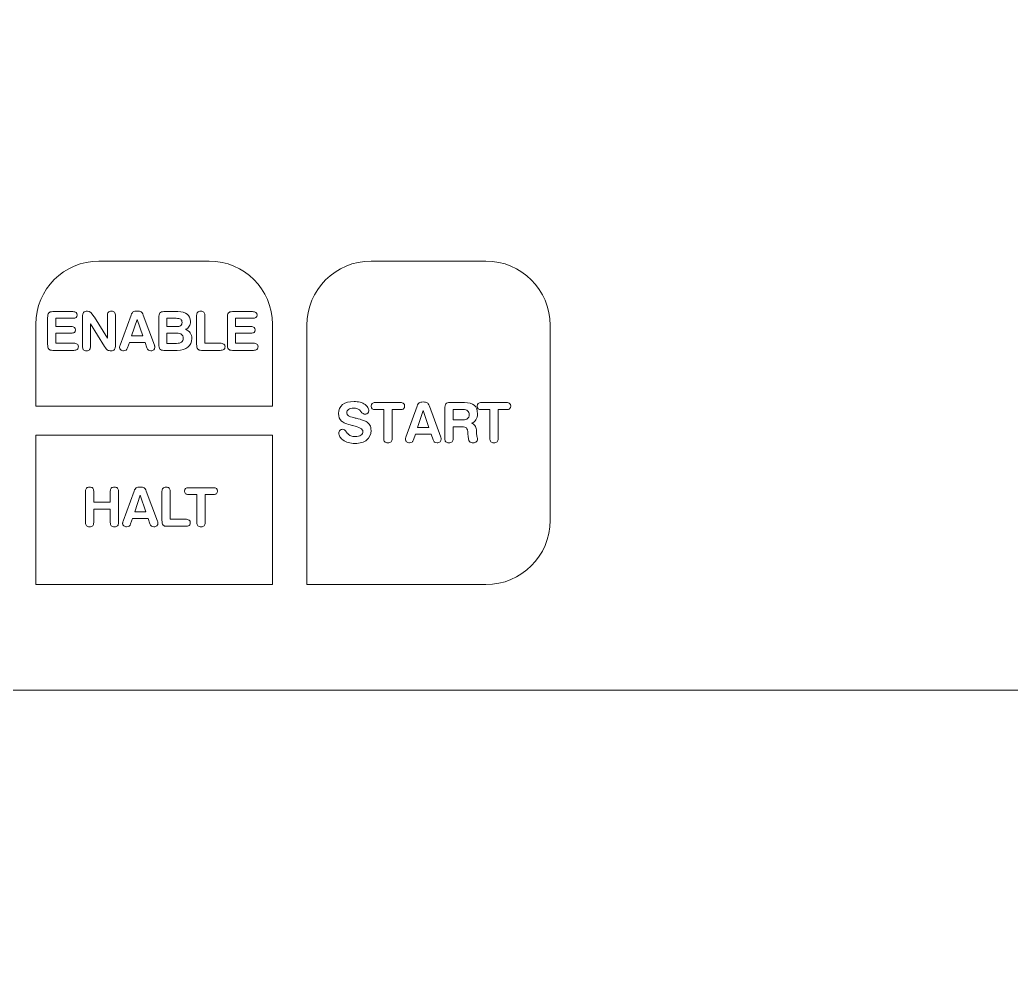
# Model space of a CAD drawing. Extents: x 727 to 1193, y 439 to 641.
# Drawn here: x 1089 to 1141.2, y 439.4 to 489.7 of the extents above; entities that cross this region are included whole.
import ezdxf

# ---------------------------------------------------------------- set-up
doc = ezdxf.new("R2010")
doc.units = 0
doc.header["$MEASUREMENT"] = 0
doc.layers.add('Layer 1 copy', color=7, linetype='Continuous', lineweight=0)

msp = doc.modelspace()

# ---------------------------------------------------------------- linework, layer by layer
at = {"layer": 'Layer 1 copy', "color": 5, "lineweight": 0}
for points in [[(727.458, 439.414), (745.089, 439.414), (745.089, 454.414), (1174.828, 454.414), (1174.828, 439.414), (1192.542, 439.414), (1192.542, 618.501), (1170.326, 640.586), (749.221, 640.586), (727.458, 618.823)], [(1095.16, 473.938), (1094.866, 473.07), (1095.455, 473.07)], [(1110.229, 469.142), (1109.932, 468.249), (1110.527, 468.249)], [(1102.283, 459.974), (1089.82, 459.974), (1089.82, 467.843), (1102.283, 467.843)], [(1095.32, 464.675), (1095.029, 463.806), (1095.616, 463.806)]]:
    msp.add_lwpolyline(points, close=True, dxfattribs=at)
at = {"layer": 'Layer 1 copy', "color": 7, "lineweight": 0}
msp.add_lwpolyline([(727.458, 439.414), (745.089, 439.414), (745.089, 454.414), (1174.828, 454.414), (1174.828, 439.414), (1192.542, 439.414), (1192.542, 618.501), (1170.326, 640.586), (749.221, 640.586), (727.458, 618.823)], close=True, dxfattribs=at)
at = {"layer": 'Layer 1 copy', "color": 5, "lineweight": 0}
for points, knots in [([(1102.283, 469.37), (1102.283, 469.37), (1089.82, 469.37), (1089.82, 469.37), (1089.82, 469.37), (1089.82, 473.684), (1089.82, 473.684), (1089.82, 475.519), (1091.307, 477.007), (1093.142, 477.007), (1093.142, 477.007), (1098.96, 477.007), (1098.96, 477.007), (1100.795, 477.007), (1102.283, 475.519), (1102.283, 473.684), (1102.283, 473.684), (1102.283, 469.37), (1102.283, 469.37)], [0, 0, 0, 0, 1, 1, 1, 2, 2, 2, 3, 3, 3, 4, 4, 4, 5, 5, 5, 6, 6, 6, 6]), ([(1104.095, 459.974), (1104.095, 459.974), (1113.528, 459.974), (1113.528, 459.974), (1115.395, 459.974), (1116.908, 461.487), (1116.908, 463.354), (1116.908, 463.354), (1116.908, 473.626), (1116.908, 473.626), (1116.908, 475.493), (1115.395, 477.007), (1113.528, 477.007), (1113.528, 477.007), (1107.475, 477.007), (1107.475, 477.007), (1105.608, 477.007), (1104.095, 475.493), (1104.095, 473.626), (1104.095, 473.626), (1104.095, 459.974), (1104.095, 459.974)], [0, 0, 0, 0, 1, 1, 1, 2, 2, 2, 3, 3, 3, 4, 4, 4, 5, 5, 5, 6, 6, 6, 7, 7, 7, 7]), ([(1091.826, 472.682), (1091.904, 472.682), (1091.963, 472.669), (1092.002, 472.634), (1092.041, 472.606), (1092.061, 472.56), (1092.061, 472.495), (1092.061, 472.437), (1092.041, 472.389), (1092, 472.356), (1091.961, 472.326), (1091.902, 472.308), (1091.826, 472.308), (1091.826, 472.308), (1090.71, 472.308), (1090.71, 472.308), (1090.61, 472.308), (1090.541, 472.33), (1090.504, 472.374), (1090.464, 472.421), (1090.445, 472.506), (1090.445, 472.629), (1090.445, 472.629), (1090.445, 474.024), (1090.445, 474.024), (1090.445, 474.153), (1090.464, 474.234), (1090.504, 474.278), (1090.541, 474.323), (1090.61, 474.345), (1090.71, 474.345), (1090.71, 474.345), (1091.77, 474.345), (1091.77, 474.345), (1091.848, 474.345), (1091.907, 474.33), (1091.946, 474.299), (1091.985, 474.272), (1092.004, 474.228), (1092.004, 474.165), (1092.004, 474.111), (1091.985, 474.065), (1091.946, 474.039), (1091.907, 474.007), (1091.848, 473.994), (1091.77, 473.994), (1091.77, 473.994), (1090.875, 473.994), (1090.875, 473.994), (1090.875, 473.994), (1090.875, 473.557), (1090.875, 473.557), (1090.875, 473.557), (1091.679, 473.557), (1091.679, 473.557), (1091.756, 473.557), (1091.815, 473.542), (1091.852, 473.513), (1091.892, 473.485), (1091.911, 473.44), (1091.911, 473.382), (1091.911, 473.324), (1091.892, 473.283), (1091.852, 473.255), (1091.813, 473.225), (1091.755, 473.209), (1091.679, 473.209), (1091.679, 473.209), (1090.875, 473.209), (1090.875, 473.209), (1090.875, 473.209), (1090.875, 472.682), (1090.875, 472.682), (1090.875, 472.682), (1091.826, 472.682), (1091.826, 472.682)], [0, 0, 0, 0, 1, 1, 1, 2, 2, 2, 3, 3, 3, 4, 4, 4, 5, 5, 5, 6, 6, 6, 7, 7, 7, 8, 8, 8, 9, 9, 9, 10, 10, 10, 11, 11, 11, 12, 12, 12, 13, 13, 13, 14, 14, 14, 15, 15, 15, 16, 16, 16, 17, 17, 17, 18, 18, 18, 19, 19, 19, 20, 20, 20, 21, 21, 21, 22, 22, 22, 23, 23, 23, 24, 24, 24, 25, 25, 25, 25]), ([(1092.706, 472.534), (1092.706, 472.447), (1092.688, 472.384), (1092.654, 472.345), (1092.619, 472.304), (1092.565, 472.282), (1092.491, 472.282), (1092.417, 472.282), (1092.362, 472.304), (1092.328, 472.345), (1092.295, 472.382), (1092.278, 472.445), (1092.278, 472.534), (1092.278, 472.534), (1092.278, 474.057), (1092.278, 474.057), (1092.278, 474.181), (1092.297, 474.26), (1092.335, 474.306), (1092.374, 474.352), (1092.443, 474.376), (1092.541, 474.376), (1092.656, 474.376), (1092.769, 474.28), (1092.884, 474.098), (1092.895, 474.081), (1092.901, 474.067), (1092.906, 474.061), (1092.906, 474.061), (1093.589, 472.949), (1093.589, 472.949), (1093.589, 472.949), (1093.589, 474.126), (1093.589, 474.126), (1093.589, 474.208), (1093.607, 474.274), (1093.642, 474.315), (1093.677, 474.354), (1093.733, 474.376), (1093.805, 474.376), (1093.879, 474.376), (1093.933, 474.354), (1093.968, 474.315), (1094.003, 474.274), (1094.02, 474.211), (1094.02, 474.126), (1094.02, 474.126), (1094.02, 472.599), (1094.02, 472.599), (1094.02, 472.482), (1094.003, 472.398), (1093.965, 472.352), (1093.933, 472.306), (1093.872, 472.284), (1093.785, 472.284), (1093.707, 472.284), (1093.648, 472.3), (1093.603, 472.324), (1093.559, 472.35), (1093.507, 472.413), (1093.444, 472.513), (1093.444, 472.513), (1092.706, 473.711), (1092.706, 473.711), (1092.706, 473.711), (1092.706, 472.534), (1092.706, 472.534)], [0, 0, 0, 0, 1, 1, 1, 2, 2, 2, 3, 3, 3, 4, 4, 4, 5, 5, 5, 6, 6, 6, 7, 7, 7, 8, 8, 8, 9, 9, 9, 10, 10, 10, 11, 11, 11, 12, 12, 12, 13, 13, 13, 14, 14, 14, 15, 15, 15, 16, 16, 16, 17, 17, 17, 18, 18, 18, 19, 19, 19, 20, 20, 20, 21, 21, 21, 22, 22, 22, 22]), ([(1094.656, 472.439), (1094.638, 472.384), (1094.612, 472.348), (1094.578, 472.324), (1094.543, 472.298), (1094.499, 472.282), (1094.443, 472.282), (1094.382, 472.282), (1094.332, 472.302), (1094.291, 472.332), (1094.254, 472.369), (1094.235, 472.415), (1094.235, 472.467), (1094.235, 472.487), (1094.236, 472.506), (1094.239, 472.521), (1094.243, 472.538), (1094.25, 472.558), (1094.256, 472.578), (1094.256, 472.578), (1094.84, 474.158), (1094.84, 474.158), (1094.873, 474.25), (1094.91, 474.311), (1094.951, 474.335), (1094.993, 474.363), (1095.062, 474.373), (1095.16, 474.373), (1095.253, 474.373), (1095.321, 474.363), (1095.362, 474.339), (1095.403, 474.313), (1095.442, 474.254), (1095.477, 474.163), (1095.477, 474.163), (1096.072, 472.578), (1096.072, 472.578), (1096.078, 472.558), (1096.085, 472.538), (1096.087, 472.521), (1096.091, 472.506), (1096.093, 472.489), (1096.093, 472.467), (1096.093, 472.415), (1096.074, 472.371), (1096.035, 472.334), (1095.994, 472.302), (1095.944, 472.282), (1095.88, 472.282), (1095.826, 472.282), (1095.783, 472.298), (1095.748, 472.321), (1095.716, 472.345), (1095.69, 472.382), (1095.672, 472.437), (1095.672, 472.437), (1095.572, 472.727), (1095.572, 472.727), (1095.572, 472.727), (1094.754, 472.727), (1094.754, 472.727), (1094.754, 472.727), (1094.656, 472.437), (1094.656, 472.437), (1094.656, 472.437), (1094.656, 472.439), (1094.656, 472.439)], [0, 0, 0, 0, 1, 1, 1, 2, 2, 2, 3, 3, 3, 4, 4, 4, 5, 5, 5, 6, 6, 6, 7, 7, 7, 8, 8, 8, 9, 9, 9, 10, 10, 10, 11, 11, 11, 12, 12, 12, 13, 13, 13, 14, 14, 14, 15, 15, 15, 16, 16, 16, 17, 17, 17, 18, 18, 18, 19, 19, 19, 20, 20, 20, 21, 21, 21, 22, 22, 22, 22]), ([(1096.567, 472.308), (1096.467, 472.308), (1096.4, 472.33), (1096.361, 472.374), (1096.321, 472.421), (1096.304, 472.506), (1096.304, 472.629), (1096.304, 472.629), (1096.304, 474.024), (1096.304, 474.024), (1096.304, 474.152), (1096.321, 474.234), (1096.361, 474.278), (1096.4, 474.323), (1096.467, 474.345), (1096.567, 474.345), (1096.567, 474.345), (1097.299, 474.345), (1097.299, 474.345), (1097.516, 474.345), (1097.679, 474.302), (1097.792, 474.213), (1097.907, 474.128), (1097.964, 473.998), (1097.964, 473.833), (1097.964, 473.726), (1097.942, 473.642), (1097.9, 473.572), (1097.859, 473.505), (1097.794, 473.448), (1097.711, 473.414), (1097.82, 473.371), (1097.9, 473.307), (1097.955, 473.229), (1098.009, 473.146), (1098.037, 473.049), (1098.037, 472.93), (1098.037, 472.732), (1097.97, 472.58), (1097.835, 472.469), (1097.703, 472.365), (1097.512, 472.308), (1097.267, 472.308), (1097.267, 472.308), (1096.567, 472.308), (1096.567, 472.308)], [0, 0, 0, 0, 1, 1, 1, 2, 2, 2, 3, 3, 3, 4, 4, 4, 5, 5, 5, 6, 6, 6, 7, 7, 7, 8, 8, 8, 9, 9, 9, 10, 10, 10, 11, 11, 11, 12, 12, 12, 13, 13, 13, 14, 14, 14, 15, 15, 15, 15]), ([(1098.554, 472.308), (1098.454, 472.308), (1098.387, 472.33), (1098.348, 472.374), (1098.309, 472.421), (1098.291, 472.506), (1098.291, 472.629), (1098.291, 472.629), (1098.291, 474.152), (1098.291, 474.152), (1098.291, 474.222), (1098.309, 474.276), (1098.346, 474.317), (1098.385, 474.355), (1098.439, 474.373), (1098.506, 474.373), (1098.58, 474.373), (1098.635, 474.355), (1098.671, 474.319), (1098.706, 474.28), (1098.726, 474.226), (1098.726, 474.152), (1098.726, 474.152), (1098.726, 472.682), (1098.726, 472.682), (1098.726, 472.682), (1099.525, 472.682), (1099.525, 472.682), (1099.608, 472.682), (1099.673, 472.669), (1099.716, 472.634), (1099.762, 472.606), (1099.786, 472.56), (1099.786, 472.499), (1099.786, 472.433), (1099.764, 472.384), (1099.725, 472.354), (1099.683, 472.326), (1099.616, 472.308), (1099.525, 472.308), (1099.525, 472.308), (1098.554, 472.308), (1098.554, 472.308)], [0, 0, 0, 0, 1, 1, 1, 2, 2, 2, 3, 3, 3, 4, 4, 4, 5, 5, 5, 6, 6, 6, 7, 7, 7, 8, 8, 8, 9, 9, 9, 10, 10, 10, 11, 11, 11, 12, 12, 12, 13, 13, 13, 14, 14, 14, 14]), ([(1101.29, 472.682), (1101.369, 472.682), (1101.427, 472.669), (1101.466, 472.634), (1101.506, 472.606), (1101.525, 472.56), (1101.525, 472.495), (1101.525, 472.437), (1101.506, 472.389), (1101.466, 472.356), (1101.425, 472.326), (1101.369, 472.308), (1101.29, 472.308), (1101.29, 472.308), (1100.174, 472.308), (1100.174, 472.308), (1100.074, 472.308), (1100.004, 472.33), (1099.968, 472.374), (1099.929, 472.421), (1099.909, 472.506), (1099.909, 472.629), (1099.909, 472.629), (1099.909, 474.024), (1099.909, 474.024), (1099.909, 474.153), (1099.929, 474.234), (1099.968, 474.278), (1100.004, 474.323), (1100.074, 474.345), (1100.174, 474.345), (1100.174, 474.345), (1101.234, 474.345), (1101.234, 474.345), (1101.312, 474.345), (1101.37, 474.33), (1101.41, 474.299), (1101.449, 474.272), (1101.471, 474.228), (1101.471, 474.165), (1101.471, 474.111), (1101.449, 474.065), (1101.41, 474.039), (1101.37, 474.007), (1101.312, 473.994), (1101.234, 473.994), (1101.234, 473.994), (1100.339, 473.994), (1100.339, 473.994), (1100.339, 473.994), (1100.339, 473.557), (1100.339, 473.557), (1100.339, 473.557), (1101.145, 473.557), (1101.145, 473.557), (1101.221, 473.557), (1101.279, 473.542), (1101.317, 473.513), (1101.358, 473.485), (1101.377, 473.44), (1101.377, 473.382), (1101.377, 473.324), (1101.355, 473.283), (1101.317, 473.255), (1101.277, 473.225), (1101.219, 473.209), (1101.145, 473.209), (1101.145, 473.209), (1100.339, 473.209), (1100.339, 473.209), (1100.339, 473.209), (1100.339, 472.682), (1100.339, 472.682), (1100.339, 472.682), (1101.29, 472.682), (1101.29, 472.682)], [0, 0, 0, 0, 1, 1, 1, 2, 2, 2, 3, 3, 3, 4, 4, 4, 5, 5, 5, 6, 6, 6, 7, 7, 7, 8, 8, 8, 9, 9, 9, 10, 10, 10, 11, 11, 11, 12, 12, 12, 13, 13, 13, 14, 14, 14, 15, 15, 15, 16, 16, 16, 17, 17, 17, 18, 18, 18, 19, 19, 19, 20, 20, 20, 21, 21, 21, 22, 22, 22, 23, 23, 23, 24, 24, 24, 25, 25, 25, 25]), ([(1096.719, 473.994), (1096.719, 473.994), (1096.719, 473.557), (1096.719, 473.557), (1096.719, 473.557), (1097.217, 473.557), (1097.217, 473.557), (1097.323, 473.557), (1097.401, 473.577), (1097.451, 473.609), (1097.501, 473.649), (1097.525, 473.702), (1097.525, 473.781), (1097.525, 473.855), (1097.501, 473.906), (1097.453, 473.944), (1097.406, 473.974), (1097.325, 473.994), (1097.212, 473.994), (1097.212, 473.994), (1096.719, 473.994), (1096.719, 473.994)], [0, 0, 0, 0, 1, 1, 1, 2, 2, 2, 3, 3, 3, 4, 4, 4, 5, 5, 5, 6, 6, 6, 7, 7, 7, 7]), ([(1096.719, 473.209), (1096.719, 473.209), (1096.719, 472.676), (1096.719, 472.676), (1096.719, 472.676), (1097.234, 472.676), (1097.234, 472.676), (1097.356, 472.676), (1097.445, 472.699), (1097.501, 472.743), (1097.555, 472.784), (1097.584, 472.851), (1097.584, 472.94), (1097.584, 473.038), (1097.555, 473.104), (1097.501, 473.144), (1097.447, 473.188), (1097.358, 473.209), (1097.232, 473.209), (1097.232, 473.209), (1096.719, 473.209), (1096.719, 473.209)], [0, 0, 0, 0, 1, 1, 1, 2, 2, 2, 3, 3, 3, 4, 4, 4, 5, 5, 5, 6, 6, 6, 7, 7, 7, 7]), ([(1107.366, 469.138), (1107.366, 469.079), (1107.346, 469.034), (1107.311, 468.999), (1107.274, 468.964), (1107.227, 468.944), (1107.168, 468.944), (1107.092, 468.944), (1107.018, 468.99), (1106.946, 469.083), (1106.927, 469.105), (1106.914, 469.125), (1106.903, 469.138), (1106.866, 469.182), (1106.818, 469.214), (1106.76, 469.236), (1106.703, 469.258), (1106.636, 469.265), (1106.556, 469.265), (1106.441, 469.265), (1106.353, 469.244), (1106.29, 469.198), (1106.228, 469.155), (1106.195, 469.095), (1106.195, 469.011), (1106.195, 468.904), (1106.317, 468.819), (1106.562, 468.765), (1106.621, 468.75), (1106.666, 468.738), (1106.699, 468.732), (1106.851, 468.695), (1106.961, 468.662), (1107.033, 468.638), (1107.105, 468.617), (1107.166, 468.593), (1107.216, 468.565), (1107.305, 468.517), (1107.372, 468.449), (1107.413, 468.374), (1107.457, 468.293), (1107.479, 468.2), (1107.479, 468.082), (1107.479, 467.876), (1107.402, 467.713), (1107.253, 467.592), (1107.103, 467.47), (1106.899, 467.407), (1106.64, 467.407), (1106.501, 467.407), (1106.382, 467.425), (1106.282, 467.453), (1106.18, 467.481), (1106.082, 467.528), (1105.986, 467.596), (1105.924, 467.639), (1105.871, 467.693), (1105.835, 467.759), (1105.796, 467.822), (1105.776, 467.881), (1105.776, 467.943), (1105.776, 468.007), (1105.796, 468.055), (1105.832, 468.096), (1105.869, 468.132), (1105.917, 468.152), (1105.976, 468.152), (1106.054, 468.152), (1106.125, 468.106), (1106.19, 468.007), (1106.217, 467.967), (1106.237, 467.94), (1106.252, 467.922), (1106.295, 467.87), (1106.347, 467.83), (1106.408, 467.806), (1106.471, 467.783), (1106.547, 467.772), (1106.631, 467.772), (1106.769, 467.772), (1106.873, 467.794), (1106.942, 467.839), (1107.012, 467.885), (1107.047, 467.95), (1107.047, 468.039), (1107.047, 468.167), (1106.866, 468.269), (1106.508, 468.35), (1106.508, 468.35), (1106.477, 468.357), (1106.477, 468.357), (1106.199, 468.419), (1106.012, 468.496), (1105.915, 468.587), (1105.817, 468.68), (1105.77, 468.812), (1105.77, 468.986), (1105.77, 469.186), (1105.841, 469.337), (1105.982, 469.451), (1106.125, 469.561), (1106.325, 469.615), (1106.58, 469.615), (1106.697, 469.615), (1106.803, 469.603), (1106.899, 469.577), (1106.997, 469.548), (1107.083, 469.512), (1107.159, 469.455), (1107.22, 469.416), (1107.27, 469.361), (1107.307, 469.306), (1107.346, 469.242), (1107.366, 469.19), (1107.366, 469.138)], [0, 0, 0, 0, 1, 1, 1, 2, 2, 2, 3, 3, 3, 4, 4, 4, 5, 5, 5, 6, 6, 6, 7, 7, 7, 8, 8, 8, 9, 9, 9, 10, 10, 10, 11, 11, 11, 12, 12, 12, 13, 13, 13, 14, 14, 14, 15, 15, 15, 16, 16, 16, 17, 17, 17, 18, 18, 18, 19, 19, 19, 20, 20, 20, 21, 21, 21, 22, 22, 22, 23, 23, 23, 24, 24, 24, 25, 25, 25, 26, 26, 26, 27, 27, 27, 28, 28, 28, 29, 29, 29, 30, 30, 30, 31, 31, 31, 32, 32, 32, 33, 33, 33, 34, 34, 34, 35, 35, 35, 36, 36, 36, 37, 37, 37, 38, 38, 38, 38]), ([(1107.699, 469.188), (1107.625, 469.188), (1107.571, 469.201), (1107.536, 469.234), (1107.501, 469.261), (1107.484, 469.309), (1107.484, 469.373), (1107.484, 469.431), (1107.501, 469.479), (1107.536, 469.512), (1107.573, 469.539), (1107.628, 469.559), (1107.699, 469.559), (1107.699, 469.559), (1109.03, 469.559), (1109.03, 469.559), (1109.102, 469.559), (1109.156, 469.539), (1109.191, 469.512), (1109.228, 469.479), (1109.245, 469.431), (1109.245, 469.373), (1109.245, 469.309), (1109.228, 469.264), (1109.191, 469.234), (1109.156, 469.201), (1109.102, 469.188), (1109.03, 469.188), (1109.03, 469.188), (1108.585, 469.188), (1108.585, 469.188), (1108.585, 469.188), (1108.585, 467.67), (1108.585, 467.67), (1108.585, 467.592), (1108.565, 467.537), (1108.529, 467.499), (1108.494, 467.459), (1108.439, 467.439), (1108.366, 467.439), (1108.292, 467.439), (1108.235, 467.459), (1108.198, 467.499), (1108.161, 467.537), (1108.144, 467.594), (1108.144, 467.67), (1108.144, 467.67), (1108.144, 469.188), (1108.144, 469.188), (1108.144, 469.188), (1107.699, 469.188), (1107.699, 469.188)], [0, 0, 0, 0, 1, 1, 1, 2, 2, 2, 3, 3, 3, 4, 4, 4, 5, 5, 5, 6, 6, 6, 7, 7, 7, 8, 8, 8, 9, 9, 9, 10, 10, 10, 11, 11, 11, 12, 12, 12, 13, 13, 13, 14, 14, 14, 15, 15, 15, 16, 16, 16, 17, 17, 17, 17]), ([(1109.717, 467.596), (1109.699, 467.546), (1109.673, 467.504), (1109.638, 467.478), (1109.604, 467.453), (1109.558, 467.439), (1109.504, 467.439), (1109.441, 467.439), (1109.389, 467.457), (1109.35, 467.494), (1109.31, 467.526), (1109.291, 467.572), (1109.291, 467.631), (1109.291, 467.648), (1109.293, 467.667), (1109.295, 467.685), (1109.3, 467.705), (1109.306, 467.725), (1109.313, 467.739), (1109.313, 467.739), (1109.903, 469.371), (1109.903, 469.371), (1109.938, 469.464), (1109.975, 469.522), (1110.019, 469.549), (1110.06, 469.579), (1110.129, 469.589), (1110.229, 469.589), (1110.323, 469.589), (1110.39, 469.579), (1110.431, 469.553), (1110.474, 469.524), (1110.513, 469.468), (1110.548, 469.375), (1110.548, 469.375), (1111.15, 467.742), (1111.15, 467.742), (1111.159, 467.725), (1111.163, 467.705), (1111.167, 467.685), (1111.172, 467.667), (1111.172, 467.648), (1111.172, 467.633), (1111.172, 467.574), (1111.152, 467.528), (1111.113, 467.497), (1111.074, 467.457), (1111.021, 467.439), (1110.956, 467.439), (1110.903, 467.439), (1110.859, 467.453), (1110.824, 467.476), (1110.789, 467.502), (1110.764, 467.546), (1110.746, 467.596), (1110.746, 467.596), (1110.646, 467.898), (1110.646, 467.898), (1110.646, 467.898), (1109.816, 467.898), (1109.816, 467.898), (1109.816, 467.898), (1109.717, 467.596), (1109.717, 467.596)], [0, 0, 0, 0, 1, 1, 1, 2, 2, 2, 3, 3, 3, 4, 4, 4, 5, 5, 5, 6, 6, 6, 7, 7, 7, 8, 8, 8, 9, 9, 9, 10, 10, 10, 11, 11, 11, 12, 12, 12, 13, 13, 13, 14, 14, 14, 15, 15, 15, 16, 16, 16, 17, 17, 17, 18, 18, 18, 19, 19, 19, 20, 20, 20, 21, 21, 21, 21]), ([(1111.799, 467.67), (1111.799, 467.592), (1111.781, 467.538), (1111.745, 467.498), (1111.707, 467.459), (1111.654, 467.439), (1111.58, 467.439), (1111.506, 467.439), (1111.449, 467.459), (1111.412, 467.498), (1111.378, 467.538), (1111.36, 467.593), (1111.36, 467.67), (1111.36, 467.67), (1111.36, 469.233), (1111.36, 469.233), (1111.36, 469.359), (1111.378, 469.446), (1111.417, 469.491), (1111.456, 469.538), (1111.525, 469.561), (1111.627, 469.561), (1111.627, 469.561), (1112.396, 469.561), (1112.396, 469.561), (1112.63, 469.561), (1112.802, 469.514), (1112.915, 469.416), (1113.028, 469.316), (1113.085, 469.166), (1113.085, 468.966), (1113.085, 468.84), (1113.056, 468.731), (1113, 468.65), (1112.946, 468.562), (1112.867, 468.501), (1112.765, 468.471), (1112.845, 468.447), (1112.907, 468.403), (1112.948, 468.348), (1112.989, 468.288), (1113.015, 468.215), (1113.024, 468.122), (1113.028, 468.08), (1113.03, 468.03), (1113.032, 467.967), (1113.035, 467.905), (1113.039, 467.864), (1113.043, 467.842), (1113.047, 467.816), (1113.054, 467.778), (1113.065, 467.731), (1113.076, 467.685), (1113.08, 467.653), (1113.08, 467.635), (1113.08, 467.572), (1113.061, 467.524), (1113.022, 467.492), (1112.98, 467.454), (1112.928, 467.437), (1112.861, 467.437), (1112.769, 467.437), (1112.702, 467.464), (1112.663, 467.516), (1112.624, 467.568), (1112.598, 467.701), (1112.583, 467.913), (1112.572, 468.078), (1112.544, 468.183), (1112.5, 468.221), (1112.457, 468.263), (1112.378, 468.283), (1112.266, 468.283), (1112.266, 468.283), (1111.799, 468.283), (1111.799, 468.283), (1111.799, 468.283), (1111.799, 467.67), (1111.799, 467.67)], [0, 0, 0, 0, 1, 1, 1, 2, 2, 2, 3, 3, 3, 4, 4, 4, 5, 5, 5, 6, 6, 6, 7, 7, 7, 8, 8, 8, 9, 9, 9, 10, 10, 10, 11, 11, 11, 12, 12, 12, 13, 13, 13, 14, 14, 14, 15, 15, 15, 16, 16, 16, 17, 17, 17, 18, 18, 18, 19, 19, 19, 20, 20, 20, 21, 21, 21, 22, 22, 22, 23, 23, 23, 24, 24, 24, 25, 25, 25, 26, 26, 26, 26]), ([(1113.284, 469.188), (1113.21, 469.188), (1113.157, 469.201), (1113.122, 469.234), (1113.087, 469.261), (1113.069, 469.309), (1113.069, 469.373), (1113.069, 469.431), (1113.087, 469.479), (1113.122, 469.512), (1113.158, 469.539), (1113.213, 469.559), (1113.284, 469.559), (1113.284, 469.559), (1114.616, 469.559), (1114.616, 469.559), (1114.687, 469.559), (1114.742, 469.539), (1114.777, 469.512), (1114.813, 469.479), (1114.831, 469.431), (1114.831, 469.373), (1114.831, 469.309), (1114.813, 469.264), (1114.777, 469.234), (1114.742, 469.201), (1114.687, 469.188), (1114.616, 469.188), (1114.616, 469.188), (1114.171, 469.188), (1114.171, 469.188), (1114.171, 469.188), (1114.171, 467.67), (1114.171, 467.67), (1114.171, 467.592), (1114.151, 467.537), (1114.114, 467.499), (1114.079, 467.459), (1114.023, 467.439), (1113.951, 467.439), (1113.877, 467.439), (1113.821, 467.459), (1113.784, 467.499), (1113.747, 467.537), (1113.73, 467.594), (1113.73, 467.67), (1113.73, 467.67), (1113.73, 469.188), (1113.73, 469.188), (1113.73, 469.188), (1113.284, 469.188), (1113.284, 469.188)], [0, 0, 0, 0, 1, 1, 1, 2, 2, 2, 3, 3, 3, 4, 4, 4, 5, 5, 5, 6, 6, 6, 7, 7, 7, 8, 8, 8, 9, 9, 9, 10, 10, 10, 11, 11, 11, 12, 12, 12, 13, 13, 13, 14, 14, 14, 15, 15, 15, 16, 16, 16, 17, 17, 17, 17]), ([(1111.799, 469.198), (1111.799, 469.198), (1111.799, 468.645), (1111.799, 468.645), (1111.799, 468.645), (1112.316, 468.645), (1112.316, 468.645), (1112.429, 468.645), (1112.511, 468.666), (1112.563, 468.712), (1112.618, 468.755), (1112.644, 468.827), (1112.644, 468.923), (1112.644, 469.014), (1112.618, 469.081), (1112.565, 469.129), (1112.514, 469.175), (1112.437, 469.198), (1112.337, 469.198), (1112.337, 469.198), (1111.799, 469.198), (1111.799, 469.198)], [0, 0, 0, 0, 1, 1, 1, 2, 2, 2, 3, 3, 3, 4, 4, 4, 5, 5, 5, 6, 6, 6, 7, 7, 7, 7]), ([(1092.436, 464.888), (1092.436, 464.962), (1092.454, 465.015), (1092.489, 465.055), (1092.525, 465.092), (1092.58, 465.109), (1092.653, 465.109), (1092.725, 465.109), (1092.779, 465.092), (1092.816, 465.055), (1092.853, 465.015), (1092.871, 464.962), (1092.871, 464.888), (1092.871, 464.888), (1092.871, 464.32), (1092.871, 464.32), (1092.871, 464.32), (1093.743, 464.32), (1093.743, 464.32), (1093.743, 464.32), (1093.743, 464.888), (1093.743, 464.888), (1093.743, 464.962), (1093.761, 465.015), (1093.796, 465.055), (1093.833, 465.092), (1093.887, 465.109), (1093.961, 465.109), (1094.035, 465.109), (1094.089, 465.092), (1094.124, 465.055), (1094.163, 465.015), (1094.18, 464.962), (1094.18, 464.888), (1094.18, 464.888), (1094.18, 463.244), (1094.18, 463.244), (1094.18, 463.166), (1094.163, 463.111), (1094.126, 463.077), (1094.089, 463.039), (1094.035, 463.018), (1093.961, 463.018), (1093.889, 463.018), (1093.833, 463.039), (1093.798, 463.077), (1093.761, 463.111), (1093.743, 463.17), (1093.743, 463.244), (1093.743, 463.244), (1093.743, 463.95), (1093.743, 463.95), (1093.743, 463.95), (1092.871, 463.95), (1092.871, 463.95), (1092.871, 463.95), (1092.871, 463.244), (1092.871, 463.244), (1092.871, 463.166), (1092.853, 463.111), (1092.816, 463.077), (1092.782, 463.039), (1092.727, 463.018), (1092.653, 463.018), (1092.58, 463.018), (1092.525, 463.039), (1092.489, 463.077), (1092.454, 463.111), (1092.436, 463.17), (1092.436, 463.244), (1092.436, 463.244), (1092.436, 464.888), (1092.436, 464.888)], [0, 0, 0, 0, 1, 1, 1, 2, 2, 2, 3, 3, 3, 4, 4, 4, 5, 5, 5, 6, 6, 6, 7, 7, 7, 8, 8, 8, 9, 9, 9, 10, 10, 10, 11, 11, 11, 12, 12, 12, 13, 13, 13, 14, 14, 14, 15, 15, 15, 16, 16, 16, 17, 17, 17, 18, 18, 18, 19, 19, 19, 20, 20, 20, 21, 21, 21, 22, 22, 22, 23, 23, 23, 24, 24, 24, 24]), ([(1094.817, 463.172), (1094.799, 463.121), (1094.773, 463.083), (1094.738, 463.059), (1094.704, 463.033), (1094.66, 463.018), (1094.606, 463.018), (1094.543, 463.018), (1094.493, 463.038), (1094.454, 463.068), (1094.415, 463.105), (1094.395, 463.151), (1094.395, 463.202), (1094.395, 463.224), (1094.397, 463.242), (1094.4, 463.257), (1094.404, 463.274), (1094.411, 463.294), (1094.417, 463.313), (1094.417, 463.313), (1095.001, 464.894), (1095.001, 464.894), (1095.036, 464.985), (1095.073, 465.046), (1095.114, 465.07), (1095.155, 465.099), (1095.225, 465.109), (1095.32, 465.109), (1095.414, 465.109), (1095.481, 465.099), (1095.523, 465.075), (1095.564, 465.049), (1095.603, 464.99), (1095.638, 464.898), (1095.638, 464.898), (1096.233, 463.313), (1096.233, 463.313), (1096.239, 463.294), (1096.245, 463.274), (1096.248, 463.257), (1096.252, 463.242), (1096.254, 463.224), (1096.254, 463.202), (1096.254, 463.151), (1096.235, 463.107), (1096.196, 463.07), (1096.156, 463.038), (1096.104, 463.02), (1096.041, 463.02), (1095.987, 463.02), (1095.943, 463.033), (1095.909, 463.057), (1095.876, 463.083), (1095.85, 463.118), (1095.833, 463.174), (1095.833, 463.174), (1095.733, 463.463), (1095.733, 463.463), (1095.733, 463.463), (1094.914, 463.463), (1094.914, 463.463), (1094.914, 463.463), (1094.817, 463.174), (1094.817, 463.174), (1094.817, 463.174), (1094.817, 463.172), (1094.817, 463.172)], [0, 0, 0, 0, 1, 1, 1, 2, 2, 2, 3, 3, 3, 4, 4, 4, 5, 5, 5, 6, 6, 6, 7, 7, 7, 8, 8, 8, 9, 9, 9, 10, 10, 10, 11, 11, 11, 12, 12, 12, 13, 13, 13, 14, 14, 14, 15, 15, 15, 16, 16, 16, 17, 17, 17, 18, 18, 18, 19, 19, 19, 20, 20, 20, 21, 21, 21, 22, 22, 22, 22]), ([(1096.728, 463.044), (1096.63, 463.044), (1096.561, 463.065), (1096.521, 463.109), (1096.484, 463.155), (1096.465, 463.242), (1096.465, 463.363), (1096.465, 463.363), (1096.465, 464.888), (1096.465, 464.888), (1096.465, 464.957), (1096.482, 465.011), (1096.521, 465.051), (1096.558, 465.092), (1096.613, 465.109), (1096.682, 465.109), (1096.753, 465.109), (1096.808, 465.092), (1096.845, 465.055), (1096.882, 465.016), (1096.899, 464.962), (1096.899, 464.888), (1096.899, 464.888), (1096.899, 463.417), (1096.899, 463.417), (1096.899, 463.417), (1097.699, 463.417), (1097.699, 463.417), (1097.781, 463.417), (1097.846, 463.405), (1097.892, 463.37), (1097.937, 463.34), (1097.959, 463.294), (1097.959, 463.236), (1097.959, 463.171), (1097.939, 463.12), (1097.898, 463.089), (1097.857, 463.062), (1097.79, 463.044), (1097.699, 463.044), (1097.699, 463.044), (1096.728, 463.044), (1096.728, 463.044)], [0, 0, 0, 0, 1, 1, 1, 2, 2, 2, 3, 3, 3, 4, 4, 4, 5, 5, 5, 6, 6, 6, 7, 7, 7, 8, 8, 8, 9, 9, 9, 10, 10, 10, 11, 11, 11, 12, 12, 12, 13, 13, 13, 14, 14, 14, 14]), ([(1097.865, 464.719), (1097.794, 464.719), (1097.742, 464.731), (1097.705, 464.761), (1097.67, 464.795), (1097.655, 464.838), (1097.655, 464.896), (1097.655, 464.958), (1097.672, 465.003), (1097.707, 465.031), (1097.744, 465.061), (1097.796, 465.077), (1097.865, 465.077), (1097.865, 465.077), (1099.182, 465.077), (1099.182, 465.077), (1099.254, 465.077), (1099.305, 465.061), (1099.34, 465.031), (1099.377, 465.003), (1099.394, 464.958), (1099.394, 464.896), (1099.394, 464.84), (1099.377, 464.795), (1099.34, 464.761), (1099.305, 464.731), (1099.254, 464.719), (1099.182, 464.719), (1099.182, 464.719), (1098.741, 464.719), (1098.741, 464.719), (1098.741, 464.719), (1098.741, 463.244), (1098.741, 463.244), (1098.741, 463.166), (1098.723, 463.111), (1098.686, 463.077), (1098.652, 463.039), (1098.598, 463.017), (1098.526, 463.017), (1098.452, 463.017), (1098.397, 463.039), (1098.361, 463.077), (1098.324, 463.111), (1098.306, 463.17), (1098.306, 463.244), (1098.306, 463.244), (1098.306, 464.719), (1098.306, 464.719), (1098.306, 464.719), (1097.865, 464.719), (1097.865, 464.719)], [0, 0, 0, 0, 1, 1, 1, 2, 2, 2, 3, 3, 3, 4, 4, 4, 5, 5, 5, 6, 6, 6, 7, 7, 7, 8, 8, 8, 9, 9, 9, 10, 10, 10, 11, 11, 11, 12, 12, 12, 13, 13, 13, 14, 14, 14, 15, 15, 15, 16, 16, 16, 17, 17, 17, 17])]:
    msp.add_open_spline(points, degree=3, knots=knots, dxfattribs=at)

doc.saveas('drawing.dxf')
